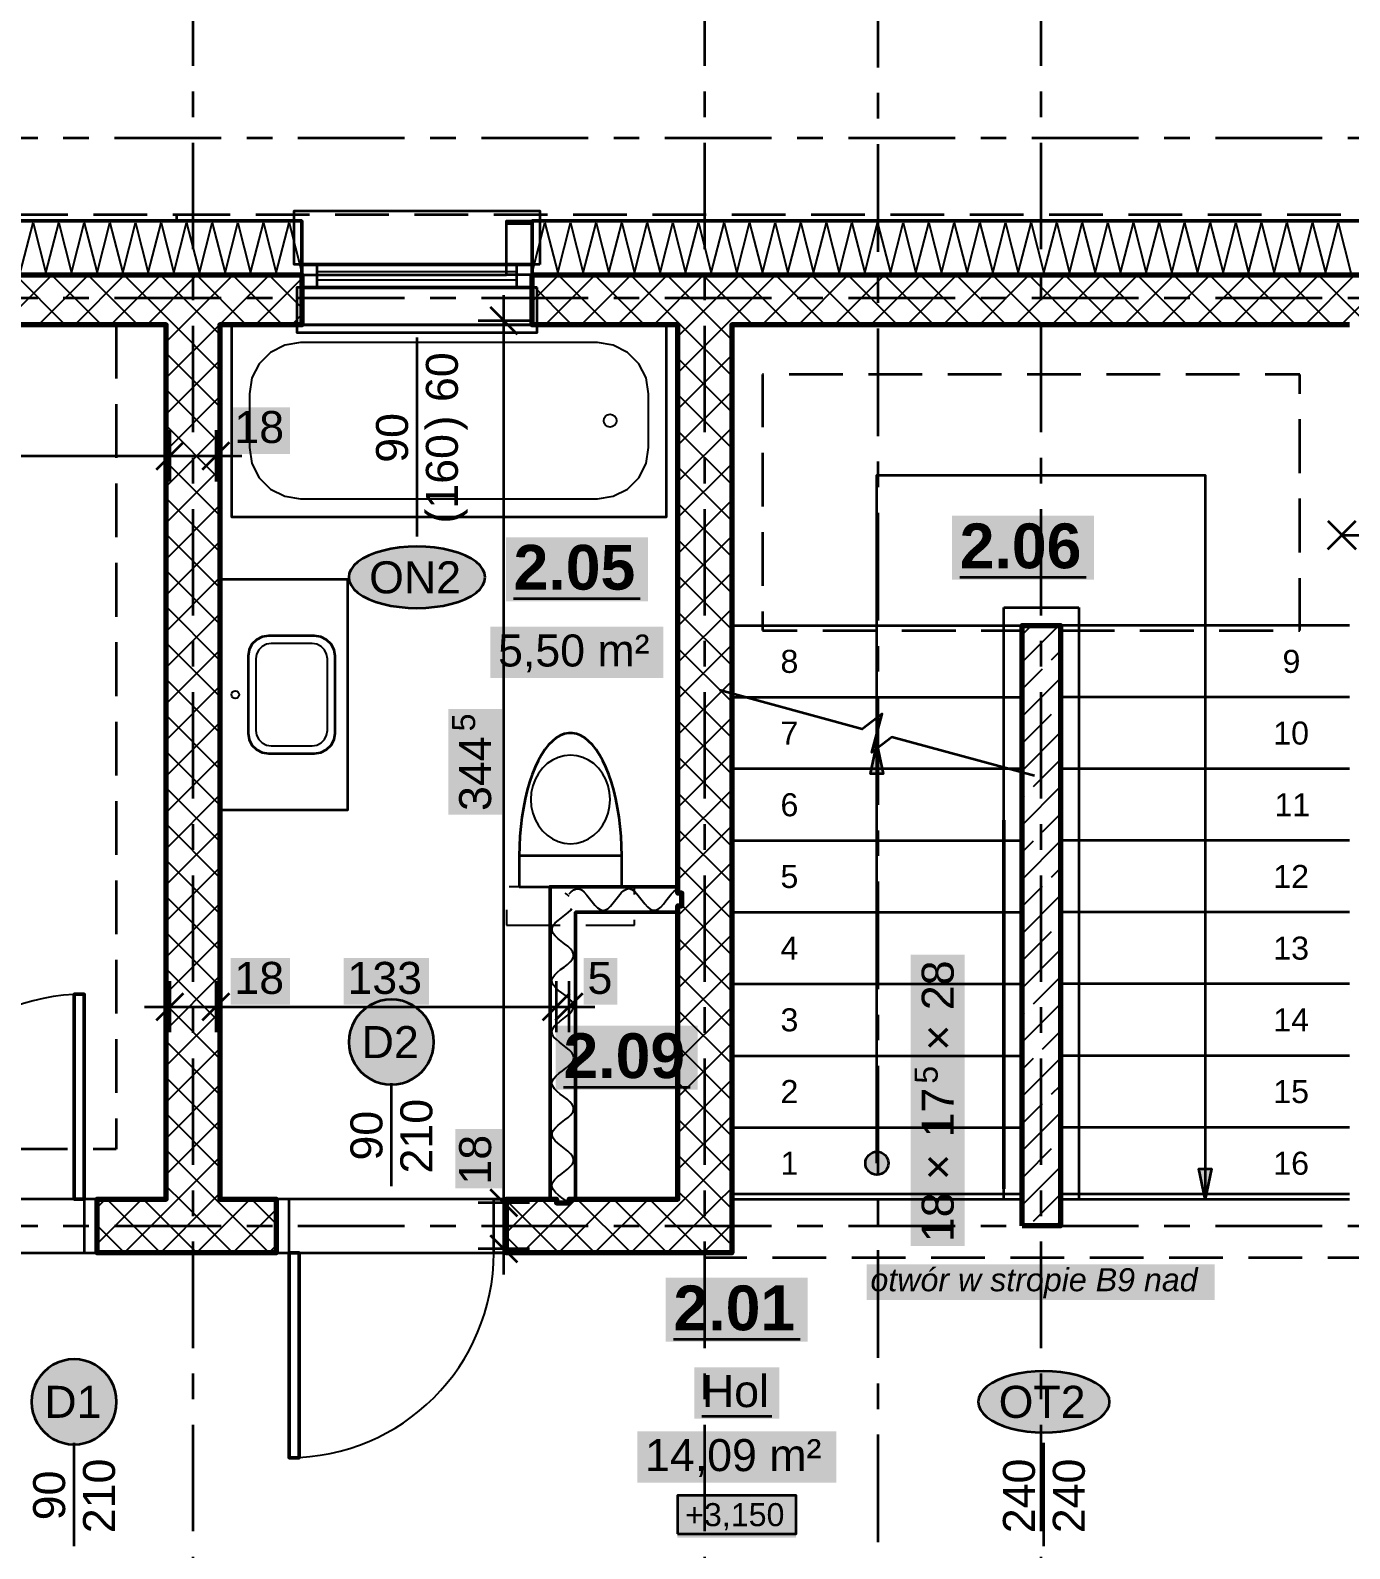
# Model space of a CAD drawing. Header units: metres. Extents: x -5.4 to 21.6, y -4.3 to 13.3.
# Drawn here: x 3.24 to 8.39, y 3.86 to 9.79 of the extents above; entities that cross this region are included whole.
import ezdxf

# ---------------------------------------------------------------- set-up
doc = ezdxf.new("R2010")
doc.units = ezdxf.units.M
for name, pattern in [('KRESKOWA', [5.25, 4.2, -1.05]), ('PUNKTOWA', [10.5, 8.4, -1.05, 0, -1.05]), ('PUNKTOWA_KROTKA', [6.3, 4.2, -1.05, 0, -1.05])]:
    doc.linetypes.add(name, pattern=pattern)
for name, color, linetype, lineweight in [('A-DRZWI', 3, 'Continuous', 35), ('A-KRESKOWANIE', 8, 'Continuous', 18), ('A-MASKA', 7, 'Continuous', 18), ('A-NAD-CIECIEM', 8, 'KRESKOWA', 25), ('A-OKNA', 3, 'Continuous', 35), ('A-OPISY', 2, 'Continuous', 25), ('A-OSIE', 1, 'PUNKTOWA', 25), ('A-POMIESZCZENIA', 2, 'Continuous', 25), ('A-PRZEKROJE', 1, 'PUNKTOWA_KROTKA', 50), ('A-RZEDNE', 1, 'Continuous', 25), ('A-SANITARNE', 6, 'Continuous', 25), ('A-SCHODY', 6, 'Continuous', 25), ('A-SCIANY-DZIAL', 7, 'Continuous', 35), ('A-SCIANY-IZOL', 4, 'Continuous', 35), ('A-SCIANY-KONSTR', 7, 'Continuous', 50), ('A-WIDOK', 7, 'Continuous', 25), ('A-WYMIARY', 1, 'Continuous', 25)]:
    doc.layers.add(name, color=color, linetype=linetype, lineweight=lineweight)
doc.styles.add('PL_ARIAL', font='arial.ttf')
doc.styles.add('PL_ARIAL_B', font='arialbd.ttf')
doc.styles.add('PL_ARIAL_I', font='ariali.ttf')

msp = doc.modelspace()

# ---------------------------------------------------------------- hatches: boundary and pattern name
at = {"layer": 'A-MASKA', "true_color": 0xffffff}
for points in [[(4.0215, 8.1402), (4.2536, 8.1402), (4.2536, 8.3228), (4.0215, 8.3228)], [(5.0823, 6.7308), (5.0823, 7.1442), (4.8723, 7.1442), (4.8723, 6.7308)], [(4.0215, 5.9888), (4.2536, 5.9888), (4.2536, 6.1713), (4.0215, 6.1713)], [(4.4634, 5.9888), (4.7966, 5.9888), (4.7966, 6.1713), (4.4634, 6.1713)], [(5.4015, 5.9888), (5.5325, 5.9888), (5.5325, 6.1713), (5.4015, 6.1713)], [(6.89, 5.0466), (6.89, 6.1848), (6.68, 6.1848), (6.68, 5.0466)], [(5.0823, 5.2715), (5.0823, 5.5036), (4.8998, 5.5036), (4.8998, 5.2715)], [(6.5072, 4.8352), (7.8678, 4.8352), (7.8678, 4.975), (6.5072, 4.975)]]:
    msp.add_hatch(color=7, dxfattribs=at).paths.add_polyline_path(points)
at = {"layer": 'A-OPISY', "true_color": 0xffffff}
for points in [[(5.0168, 7.6583), (5.0145, 7.674), (5.0077, 7.6894), (4.9965, 7.7043), (4.981, 7.7183), (4.9617, 7.7314), (4.9386, 7.7432), (4.9124, 7.7535), (4.8834, 7.7623), (4.8521, 7.7692), (4.8191, 7.7742), (4.7848, 7.7773), (4.75, 7.7783), (4.7152, 7.7773), (4.6809, 7.7742), (4.6479, 7.7692), (4.6166, 7.7623), (4.5876, 7.7535), (4.5614, 7.7432), (4.5383, 7.7314), (4.519, 7.7183), (4.5035, 7.7043), (4.4923, 7.6894), (4.4855, 7.674), (4.4832, 7.6583), (4.4855, 7.6427), (4.4923, 7.6273), (4.5035, 7.6124), (4.519, 7.5983), (4.5383, 7.5853), (4.5614, 7.5735), (4.5876, 7.5631), (4.6166, 7.5544), (4.6479, 7.5475), (4.6809, 7.5424), (4.7152, 7.5394), (4.75, 7.5383), (4.7848, 7.5394), (4.8191, 7.5424), (4.8521, 7.5475), (4.8834, 7.5544), (4.9124, 7.5631), (4.9386, 7.5735), (4.9617, 7.5853), (4.981, 7.5983), (4.9965, 7.6124), (5.0077, 7.6273), (5.0145, 7.6427)], [(4.8161, 5.8431), (4.8147, 5.8648), (4.8105, 5.8861), (4.8035, 5.9067), (4.7939, 5.9262), (4.7818, 5.9442), (4.7675, 5.9606), (4.7511, 5.9749), (4.7331, 5.987), (4.7136, 5.9966), (4.693, 6.0036), (4.6717, 6.0078), (4.65, 6.0092), (4.6283, 6.0078), (4.607, 6.0036), (4.5864, 5.9966), (4.5669, 5.987), (4.5489, 5.9749), (4.5325, 5.9606), (4.5182, 5.9442), (4.5061, 5.9262), (4.4965, 5.9067), (4.4895, 5.8861), (4.4853, 5.8648), (4.4839, 5.8431), (4.4853, 5.8214), (4.4895, 5.8001), (4.4965, 5.7795), (4.5061, 5.7601), (4.5182, 5.742), (4.5325, 5.7256), (4.5489, 5.7113), (4.5669, 5.6992), (4.5864, 5.6896), (4.607, 5.6826), (4.6283, 5.6784), (4.65, 5.677), (4.6717, 5.6784), (4.693, 5.6826), (4.7136, 5.6896), (4.7331, 5.6992), (4.7511, 5.7113), (4.7675, 5.7256), (4.7818, 5.742), (4.7939, 5.7601), (4.8035, 5.7795), (4.8105, 5.8001), (4.8147, 5.8214)], [(3.5761, 4.4381), (3.5747, 4.4598), (3.5705, 4.4811), (3.5635, 4.5017), (3.5539, 4.5212), (3.5418, 4.5392), (3.5275, 4.5556), (3.5111, 4.5699), (3.4931, 4.582), (3.4736, 4.5916), (3.453, 4.5986), (3.4317, 4.6028), (3.41, 4.6042), (3.3883, 4.6028), (3.367, 4.5986), (3.3464, 4.5916), (3.3269, 4.582), (3.3089, 4.5699), (3.2925, 4.5556), (3.2782, 4.5392), (3.2661, 4.5212), (3.2565, 4.5017), (3.2495, 4.4811), (3.2453, 4.4598), (3.2439, 4.4381), (3.2453, 4.4164), (3.2495, 4.3951), (3.2565, 4.3745), (3.2661, 4.3551), (3.2782, 4.337), (3.2925, 4.3206), (3.3089, 4.3063), (3.3269, 4.2942), (3.3464, 4.2846), (3.367, 4.2776), (3.3883, 4.2734), (3.41, 4.272), (3.4317, 4.2734), (3.453, 4.2776), (3.4736, 4.2846), (3.4931, 4.2942), (3.5111, 4.3063), (3.5275, 4.3206), (3.5418, 4.337), (3.5539, 4.3551), (3.5635, 4.3745), (3.5705, 4.3951), (3.5747, 4.4164)], [(7.4567, 4.4381), (7.4545, 4.4538), (7.4479, 4.4692), (7.4371, 4.484), (7.4223, 4.4981), (7.4036, 4.5112), (7.3815, 4.523), (7.3563, 4.5333), (7.3283, 4.542), (7.2982, 4.549), (7.2664, 4.554), (7.2335, 4.5571), (7.2, 4.5581), (7.1665, 4.5571), (7.1336, 4.554), (7.1018, 4.549), (7.0717, 4.542), (7.0437, 4.5333), (7.0185, 4.523), (6.9964, 4.5112), (6.9777, 4.4981), (6.9629, 4.484), (6.9521, 4.4692), (6.9455, 4.4538), (6.9433, 4.4381), (6.9455, 4.4225), (6.9521, 4.4071), (6.9629, 4.3922), (6.9777, 4.3781), (6.9964, 4.3651), (7.0185, 4.3533), (7.0437, 4.3429), (7.0717, 4.3342), (7.1018, 4.3273), (7.1336, 4.3222), (7.1665, 4.3191), (7.2, 4.3181), (7.2335, 4.3191), (7.2664, 4.3222), (7.2982, 4.3273), (7.3283, 4.3342), (7.3563, 4.3429), (7.3815, 4.3533), (7.4036, 4.3651), (7.4223, 4.3781), (7.4371, 4.3922), (7.4479, 4.4071), (7.4545, 4.4225)]]:
    msp.add_hatch(color=7, dxfattribs=at).paths.add_polyline_path(points)
at = {"layer": 'A-POMIESZCZENIA', "true_color": 0xffffff}
for points in [[(6.8409, 7.6486), (7.3959, 7.6486), (7.3959, 7.8986), (6.8409, 7.8986)], [(5.0975, 7.565), (5.6525, 7.565), (5.6525, 7.815), (5.0975, 7.815)], [(5.037, 7.265), (5.713, 7.265), (5.713, 7.465), (5.037, 7.465)], [(5.2925, 5.6575), (5.8475, 5.6575), (5.8475, 5.9075), (5.2925, 5.9075)], [(5.7225, 4.6725), (6.2775, 4.6725), (6.2775, 4.9225), (5.7225, 4.9225)], [(5.8337, 4.3725), (6.1663, 4.3725), (6.1663, 4.5725), (5.8337, 4.5725)], [(5.6115, 4.1225), (6.3885, 4.1225), (6.3885, 4.3225), (5.6115, 4.3225)], [(5.7681, 3.9075), (6.2319, 3.9075), (6.2319, 4.0725), (5.7681, 4.0725)]]:
    msp.add_hatch(color=7, dxfattribs=at).paths.add_polyline_path(points)
at = {"layer": 'A-SCHODY', "true_color": 0x000000}
for points in [[(6.5475, 7.008), (6.5724, 6.8906), (6.5226, 6.8906)], [(7.83, 5.2301), (7.8051, 5.3475), (7.8549, 5.3475)]]:
    msp.add_hatch(color=7, dxfattribs=at).paths.add_polyline_path(points)
at = {"layer": 'A-SCHODY', "true_color": 0xffffff}
msp.add_hatch(color=7, dxfattribs=at).paths.add_polyline_path([(6.5925, 5.37), (6.5923, 5.3656), (6.5916, 5.3612), (6.5906, 5.3569), (6.5891, 5.3528), (6.5872, 5.3488), (6.5849, 5.345), (6.5823, 5.3415), (6.5793, 5.3382), (6.576, 5.3352), (6.5725, 5.3326), (6.5687, 5.3303), (6.5647, 5.3284), (6.5606, 5.3269), (6.5563, 5.3259), (6.5519, 5.3252), (6.5475, 5.325), (6.5431, 5.3252), (6.5387, 5.3259), (6.5344, 5.3269), (6.5303, 5.3284), (6.5263, 5.3303), (6.5225, 5.3326), (6.519, 5.3352), (6.5157, 5.3382), (6.5127, 5.3415), (6.5101, 5.345), (6.5078, 5.3488), (6.5059, 5.3528), (6.5044, 5.3569), (6.5034, 5.3612), (6.5027, 5.3656), (6.5025, 5.37), (6.5027, 5.3744), (6.5034, 5.3788), (6.5044, 5.3831), (6.5059, 5.3872), (6.5078, 5.3912), (6.5101, 5.395), (6.5127, 5.3985), (6.5157, 5.4018), (6.519, 5.4048), (6.5225, 5.4074), (6.5263, 5.4097), (6.5303, 5.4116), (6.5344, 5.4131), (6.5387, 5.4141), (6.5431, 5.4148), (6.5475, 5.415), (6.5519, 5.4148), (6.5563, 5.4141), (6.5606, 5.4131), (6.5647, 5.4116), (6.5687, 5.4097), (6.5725, 5.4074), (6.576, 5.4048), (6.5793, 5.4018), (6.5823, 5.3985), (6.5849, 5.395), (6.5872, 5.3912), (6.5891, 5.3872), (6.5906, 5.3831), (6.5916, 5.3788), (6.5923, 5.3744)])

# ---------------------------------------------------------------- linework, layer by layer
at = {"layer": 'A-DRZWI', "lineweight": 50, "ltscale": 0.05}
for points in [[(3.45, 5.23), (3.45, 6.03), (3.41, 6.03), (3.41, 5.23)], [(4.25, 5.02), (4.25, 4.22), (4.29, 4.22), (4.29, 5.02)]]:
    msp.add_lwpolyline(points, close=True, dxfattribs=at)
at = {"layer": 'A-DRZWI', "lineweight": 35, "ltscale": 0.05}
for points in [[(3.5, 5.23), (3.45, 5.23), (3.45, 5.02), (3.5, 5.02)], [(4.2, 5.02), (4.25, 5.02), (4.25, 5.23), (4.2, 5.23)], [(5.1, 5.02), (5.05, 5.02), (5.05, 5.23), (5.1, 5.23)]]:
    msp.add_lwpolyline(points, close=True, dxfattribs=at)
at = {"layer": 'A-DRZWI', "lineweight": 25, "ltscale": 0.05}
for centre, start, end in [((3.45, 5.23), -270, -180), ((4.25, 5.02), -90, 0)]:
    msp.add_arc(centre, 0.8, start, end, dxfattribs=at)
at = {"layer": 'A-KRESKOWANIE', "lineweight": 25, "ltscale": 0.05}
for points in [[(3.2, 8.8475), (3.25, 9.0425), (3.3, 8.8475), (3.35, 9.0425), (3.4, 8.8475), (3.45, 9.0425), (3.5, 8.8475), (3.55, 9.0425), (3.6, 8.8475), (3.65, 9.0425), (3.7, 8.8475), (3.75, 9.0425), (3.8, 8.8475), (3.85, 9.0425), (3.9, 8.8475), (3.95, 9.0425), (4, 8.8475), (4.05, 9.0425), (4.1, 8.8475), (4.15, 9.0425), (4.2, 8.8475), (4.25, 9.0425), (4.3, 8.8475)], [(5.2, 8.8475), (5.2, 8.8475), (5.25, 9.0425), (5.3, 8.8475), (5.35, 9.0425), (5.4, 8.8475), (5.45, 9.0425), (5.5, 8.8475), (5.55, 9.0425), (5.6, 8.8475), (5.65, 9.0425), (5.7, 8.8475), (5.75, 9.0425), (5.8, 8.8475), (5.85, 9.0425), (5.9, 8.8475), (5.95, 9.0425), (6, 8.8475), (6.05, 9.0425), (6.1, 8.8475), (6.15, 9.0425), (6.2, 8.8475), (6.25, 9.0425), (6.3, 8.8475), (6.35, 9.0425), (6.4, 8.8475), (6.45, 9.0425), (6.5, 8.8475), (6.55, 9.0425), (6.6, 8.8475), (6.65, 9.0425), (6.7, 8.8475), (6.75, 9.0425), (6.8, 8.8475), (6.85, 9.0425), (6.9, 8.8475), (6.95, 9.0425), (7, 8.8475), (7.05, 9.0425), (7.1, 8.8475), (7.15, 9.0425), (7.2, 8.8475), (7.25, 9.0425), (7.3, 8.8475), (7.35, 9.0425), (7.4, 8.8475), (7.45, 9.0425), (7.5, 8.8475), (7.55, 9.0425), (7.6, 8.8475), (7.65, 9.0425), (7.7, 8.8475), (7.75, 9.0425), (7.8, 8.8475), (7.85, 9.0425), (7.9, 8.8475), (7.95, 9.0425), (8, 8.8475), (8.05, 9.0425), (8.1, 8.8475), (8.15, 9.0425), (8.2, 8.8475), (8.25, 9.0425), (8.3, 8.8475), (8.35, 9.0425), (8.4, 8.8475)], [(3.1296, 8.645), (3.3246, 8.84)], [(3.3758, 8.645), (3.1808, 8.84)], [(3.271, 8.645), (3.466, 8.84)], [(3.5172, 8.645), (3.3222, 8.84)], [(3.4124, 8.645), (3.6074, 8.84)], [(3.6587, 8.645), (3.4637, 8.84)], [(3.5538, 8.645), (3.7488, 8.84)], [(3.7851, 8.66), (3.6051, 8.84)], [(3.6953, 8.645), (3.8903, 8.84)], [(3.9265, 8.66), (3.7465, 8.84)], [(3.8517, 8.66), (4.0317, 8.84)], [(4.0829, 8.645), (3.8879, 8.84)], [(3.9781, 8.645), (4.1731, 8.84)], [(4.2243, 8.645), (4.0293, 8.84)], [(4.3, 8.7108), (4.1708, 8.84)], [(5.2, 8.7355), (5.3045, 8.84)], [(5.2509, 8.645), (5.4459, 8.84)], [(5.4971, 8.645), (5.3021, 8.84)], [(5.3923, 8.645), (5.5873, 8.84)], [(5.6386, 8.645), (5.4436, 8.84)], [(5.5337, 8.645), (5.7287, 8.84)], [(5.78, 8.645), (5.585, 8.84)], [(5.6752, 8.645), (5.8702, 8.84)], [(5.9064, 8.66), (5.7264, 8.84)], [(5.8316, 8.66), (6.0116, 8.84)], [(6.0628, 8.645), (5.8678, 8.84)], [(5.965, 8.652), (6.153, 8.84)], [(6.2042, 8.645), (6.0092, 8.84)], [(6.0994, 8.645), (6.2944, 8.84)], [(6.3457, 8.645), (6.1507, 8.84)], [(6.2408, 8.645), (6.4358, 8.84)], [(6.4871, 8.645), (6.2921, 8.84)], [(6.3823, 8.645), (6.5773, 8.84)], [(6.6285, 8.645), (6.4335, 8.84)], [(6.5237, 8.645), (6.7187, 8.84)], [(6.7699, 8.645), (6.5749, 8.84)], [(6.6651, 8.645), (6.8601, 8.84)], [(6.9113, 8.645), (6.7163, 8.84)], [(6.8065, 8.645), (7.0015, 8.84)], [(7.0528, 8.645), (6.8578, 8.84)], [(6.9479, 8.645), (7.1429, 8.84)], [(7.1942, 8.645), (6.9992, 8.84)], [(7.0894, 8.645), (7.2844, 8.84)], [(7.3356, 8.645), (7.1406, 8.84)], [(7.2308, 8.645), (7.4258, 8.84)], [(7.477, 8.645), (7.282, 8.84)], [(7.3722, 8.645), (7.5672, 8.84)], [(7.6185, 8.645), (7.4235, 8.84)], [(7.5136, 8.645), (7.7086, 8.84)], [(7.7599, 8.645), (7.5649, 8.84)], [(7.6551, 8.645), (7.8501, 8.84)], [(7.9013, 8.645), (7.7063, 8.84)], [(7.7965, 8.645), (7.9915, 8.84)], [(8.0427, 8.645), (7.8477, 8.84)], [(7.9379, 8.645), (8.1329, 8.84)], [(8.1841, 8.645), (7.9891, 8.84)], [(8.0793, 8.645), (8.2743, 8.84)], [(8.3256, 8.645), (8.1306, 8.84)], [(8.2207, 8.645), (8.4157, 8.84)], [(8.452, 8.66), (8.272, 8.84)], [(8.3622, 8.645), (8.5572, 8.84)], [(4.1195, 8.645), (4.3, 8.8255)], [(5.3557, 8.645), (5.2, 8.8007)], [(3.77, 8.5783), (3.8517, 8.66)], [(3.98, 8.4651), (3.7851, 8.66)], [(3.98, 8.6065), (3.9265, 8.66)], [(4.2609, 8.645), (4.3, 8.6841)], [(5.2143, 8.645), (5.2, 8.6593)], [(5.77, 8.5984), (5.8316, 8.66)], [(5.98, 8.5864), (5.9064, 8.66)], [(3.77, 8.4369), (3.9781, 8.645)], [(5.77, 8.457), (5.965, 8.652)], [(5.98, 8.445), (5.78, 8.645)], [(3.98, 8.3237), (3.77, 8.5337)], [(3.77, 8.2955), (3.98, 8.5055)], [(5.77, 8.3156), (5.98, 8.5256)], [(5.98, 8.3036), (5.77, 8.5136)], [(3.98, 8.1822), (3.77, 8.3922)], [(3.77, 8.1541), (3.98, 8.3641)], [(5.77, 8.1742), (5.98, 8.3842)], [(5.98, 8.1621), (5.77, 8.3721)], [(3.98, 8.0408), (3.77, 8.2508)], [(5.77, 8.0327), (5.98, 8.2427)], [(3.77, 8.0126), (3.98, 8.2226)], [(5.98, 8.0207), (5.77, 8.2307)], [(3.98, 7.8994), (3.77, 8.1094)], [(3.77, 7.8712), (3.98, 8.0812)], [(5.77, 7.8913), (5.98, 8.1013)], [(5.98, 7.8793), (5.77, 8.0893)], [(3.98, 7.758), (3.77, 7.968)], [(5.77, 7.7499), (5.98, 7.9599)], [(5.98, 7.7379), (5.77, 7.9479)], [(3.77, 7.7298), (3.98, 7.9398)], [(3.98, 7.6166), (3.77, 7.8266)], [(3.77, 7.5884), (3.98, 7.7984)], [(5.77, 7.6085), (5.98, 7.8185)], [(5.98, 7.5965), (5.77, 7.8065)], [(3.98, 7.4751), (3.77, 7.6851)], [(3.77, 7.447), (3.98, 7.657)], [(5.77, 7.4671), (5.98, 7.6771)], [(5.98, 7.455), (5.77, 7.665)], [(3.98, 7.3337), (3.77, 7.5437)], [(5.77, 7.3256), (5.98, 7.5356)], [(3.77, 7.3055), (3.98, 7.5155)], [(5.98, 7.3136), (5.77, 7.5236)], [(7.115, 7.3271), (7.2579, 7.47)], [(7.115, 7.4332), (7.1518, 7.47)], [(3.98, 7.1923), (3.77, 7.4023)], [(3.77, 7.1641), (3.98, 7.3741)], [(5.77, 7.1842), (5.98, 7.3942)], [(5.98, 7.1722), (5.77, 7.3822)], [(7.2302, 7.3362), (7.265, 7.3711)], [(7.115, 7.2211), (7.1948, 7.3009)], [(3.98, 7.0509), (3.77, 7.2609)], [(5.77, 7.0428), (5.98, 7.2528)], [(5.98, 7.0308), (5.77, 7.2408)], [(7.115, 7.115), (7.265, 7.265)], [(3.77, 7.0227), (3.98, 7.2327)], [(3.98, 6.9094), (3.77, 7.1194)], [(7.1241, 7.018), (7.2302, 7.1241)], [(3.77, 6.8813), (3.98, 7.0913)], [(5.77, 6.9014), (5.98, 7.1114)], [(5.98, 6.8893), (5.77, 7.0993)], [(7.115, 6.9029), (7.265, 7.0529)], [(3.98, 6.768), (3.77, 6.978)], [(3.77, 6.7398), (3.98, 6.9498)], [(5.77, 6.7599), (5.98, 6.9699)], [(5.98, 6.7479), (5.77, 6.9579)], [(7.1595, 6.8413), (7.265, 6.9468)], [(3.98, 6.6266), (3.77, 6.8366)], [(5.77, 6.6185), (5.98, 6.8285)], [(7.115, 6.6907), (7.265, 6.8407)], [(3.77, 6.5984), (3.98, 6.8084)], [(5.98, 6.6065), (5.77, 6.8165)], [(7.115, 6.7968), (7.1241, 6.8059)], [(7.1948, 6.6645), (7.265, 6.7347)], [(3.98, 6.4852), (3.77, 6.6952)], [(3.77, 6.457), (3.98, 6.667)], [(5.77, 6.4771), (5.98, 6.6871)], [(5.98, 6.4651), (5.77, 6.6751)], [(7.115, 6.5847), (7.1595, 6.6291)], [(7.115, 6.4786), (7.265, 6.6286)], [(3.98, 6.3438), (3.77, 6.5538)], [(3.77, 6.3156), (3.98, 6.5256)], [(5.77, 6.3357), (5.98, 6.5457)], [(5.98, 6.3237), (5.77, 6.5337)], [(7.2302, 6.4877), (7.265, 6.5225)], [(3.98, 6.2023), (3.77, 6.4123)], [(5.345, 6.4123), (5.3367, 6.4196), (5.3298, 6.425)], [(5.345, 6.422), (5.3524, 6.43), (5.3627, 6.438), (5.373, 6.4421), (5.3833, 6.4418), (5.3936, 6.4372), (5.4039, 6.4287), (5.4142, 6.4172), (5.4245, 6.404), (5.4348, 6.3903), (5.4451, 6.3777), (5.4554, 6.3673), (5.4657, 6.3604), (5.476, 6.3575), (5.4863, 6.3591), (5.4966, 6.3649), (5.5069, 6.3744), (5.5172, 6.3865), (5.5275, 6.4), (5.5378, 6.4135), (5.5481, 6.4256), (5.5584, 6.4351), (5.5687, 6.4409), (5.579, 6.4425), (5.5893, 6.4396), (5.5996, 6.4327), (5.6099, 6.4223), (5.6202, 6.4097), (5.6305, 6.396), (5.6408, 6.3828), (5.6511, 6.3713), (5.6614, 6.3628), (5.6717, 6.3582), (5.682, 6.3579), (5.6923, 6.362), (5.7026, 6.37), (5.7129, 6.3812), (5.7232, 6.3943), (5.7335, 6.408), (5.7438, 6.4208), (5.7541, 6.4315), (5.7644, 6.439), (5.77, 6.4408)], [(5.77, 6.1943), (5.98, 6.4043)], [(7.115, 6.3725), (7.1948, 6.4523)], [(7.115, 6.2665), (7.265, 6.4165)], [(3.77, 6.1742), (3.98, 6.3842)], [(5.3422, 5.215), (5.3298, 5.2251), (5.3163, 5.2352), (5.3033, 5.2454), (5.2919, 5.2555), (5.2833, 5.2656), (5.2785, 5.2757), (5.2777, 5.2859), (5.2813, 5.296), (5.2887, 5.3061), (5.2992, 5.3162), (5.3118, 5.3264), (5.3253, 5.3365), (5.3382, 5.3466), (5.3493, 5.3567), (5.3575, 5.3668), (5.3619, 5.377), (5.3621, 5.3871), (5.358, 5.3972), (5.3502, 5.4073), (5.3393, 5.4175), (5.3265, 5.4276), (5.3131, 5.4377), (5.3003, 5.4478), (5.2895, 5.458), (5.2818, 5.4681), (5.2779, 5.4782), (5.2782, 5.4883), (5.2827, 5.4984), (5.291, 5.5086), (5.3021, 5.5187), (5.3151, 5.5288), (5.3285, 5.5389), (5.3411, 5.5491), (5.3516, 5.5592), (5.3589, 5.5693), (5.3623, 5.5794), (5.3615, 5.5895), (5.3565, 5.5997), (5.3478, 5.6098), (5.3364, 5.6199), (5.3233, 5.63), (5.3099, 5.6402), (5.2975, 5.6503), (5.2873, 5.6604), (5.2805, 5.6705), (5.2776, 5.6807), (5.2789, 5.6908), (5.2844, 5.7009), (5.2935, 5.711), (5.3052, 5.7211), (5.3184, 5.7313), (5.3317, 5.7414), (5.3439, 5.7515), (5.3537, 5.7616), (5.3601, 5.7718), (5.3625, 5.7819), (5.3606, 5.792), (5.3547, 5.8021), (5.3452, 5.8123), (5.3333, 5.8224), (5.32, 5.8325), (5.3067, 5.8426), (5.2948, 5.8527), (5.2853, 5.8629), (5.2794, 5.873), (5.2775, 5.8831), (5.2799, 5.8932), (5.2863, 5.9034), (5.2961, 5.9135), (5.3083, 5.9236), (5.3216, 5.9337), (5.3348, 5.9439), (5.3465, 5.954), (5.3556, 5.9641), (5.3611, 5.9742), (5.3624, 5.9843), (5.3595, 5.9945), (5.3527, 6.0046), (5.3425, 6.0147), (5.3301, 6.0248), (5.3167, 6.035), (5.3036, 6.0451), (5.2922, 6.0552), (5.2835, 6.0653), (5.2785, 6.0755), (5.2777, 6.0856), (5.2811, 6.0957), (5.2884, 6.1058), (5.2989, 6.1159), (5.3115, 6.1261), (5.3249, 6.1362), (5.3379, 6.1463), (5.349, 6.1564), (5.3573, 6.1666), (5.3618, 6.1767), (5.3621, 6.1868), (5.3582, 6.1969), (5.3505, 6.207), (5.3397, 6.2172), (5.3269, 6.2273), (5.3135, 6.2374), (5.3007, 6.2475), (5.2898, 6.2577), (5.282, 6.2678), (5.2779, 6.2779), (5.2781, 6.288), (5.2825, 6.2982), (5.2907, 6.3083), (5.3018, 6.3184), (5.3147, 6.3285), (5.3282, 6.3386), (5.3408, 6.3488), (5.3513, 6.3589), (5.3555, 6.3645)], [(5.98, 6.1822), (5.785, 6.3772)], [(3.98, 6.0609), (3.77, 6.2709)], [(3.77, 6.0327), (3.98, 6.2427)], [(5.77, 6.0528), (5.98, 6.2628)], [(5.98, 6.0408), (5.77, 6.2508)], [(7.1241, 6.1695), (7.2302, 6.2756)], [(7.115, 6.0543), (7.265, 6.2043)], [(3.98, 5.9195), (3.77, 6.1295)], [(5.77, 5.9114), (5.98, 6.1214)], [(5.98, 5.8994), (5.77, 6.1094)], [(3.77, 5.8913), (3.98, 6.1013)], [(7.1595, 5.9927), (7.265, 6.0983)], [(7.115, 5.8422), (7.265, 5.9922)], [(3.98, 5.7781), (3.77, 5.9881)], [(3.77, 5.7499), (3.98, 5.9599)], [(5.77, 5.77), (5.98, 5.98)], [(5.98, 5.758), (5.77, 5.968)], [(7.115, 5.9483), (7.1241, 5.9574)], [(7.1948, 5.816), (7.265, 5.8861)], [(3.98, 5.6367), (3.77, 5.8467)], [(3.77, 5.6085), (3.98, 5.8185)], [(5.77, 5.6286), (5.98, 5.8386)], [(5.98, 5.6166), (5.77, 5.8266)], [(7.115, 5.7361), (7.1595, 5.7806)], [(7.115, 5.6301), (7.265, 5.7801)], [(3.98, 5.4952), (3.77, 5.7052)], [(5.77, 5.4872), (5.98, 5.6972)], [(3.77, 5.4671), (3.98, 5.6771)], [(5.98, 5.4751), (5.77, 5.6851)], [(7.2302, 5.6392), (7.265, 5.674)], [(7.115, 5.524), (7.1948, 5.6038)], [(3.98, 5.3538), (3.77, 5.5638)], [(3.77, 5.3256), (3.98, 5.5356)], [(5.77, 5.3457), (5.98, 5.5557)], [(5.98, 5.3337), (5.77, 5.5437)], [(7.115, 5.4179), (7.265, 5.5679)], [(3.965, 5.2274), (3.77, 5.4224)], [(5.9573, 5.215), (5.77, 5.4023)], [(5.7828, 5.2172), (5.98, 5.4143)], [(7.1241, 5.321), (7.2302, 5.427)], [(3.8008, 5.215), (3.98, 5.3942)], [(7.115, 5.2058), (7.265, 5.3558)], [(3.836, 5.215), (3.77, 5.281)], [(3.5, 5.0556), (3.6744, 5.23)], [(3.5, 5.1971), (3.5329, 5.23)], [(3.7481, 5.02), (3.5381, 5.23)], [(3.8895, 5.02), (3.6795, 5.23)], [(3.8886, 5.02), (4.0986, 5.23)], [(3.9422, 5.215), (3.98, 5.2528)], [(4.1724, 5.02), (3.965, 5.2274)], [(4.2, 5.1338), (4.1038, 5.23)], [(5.1, 5.1), (5.23, 5.23)], [(5.3038, 5.02), (5.1, 5.2238)], [(5.1614, 5.02), (5.3714, 5.23)], [(5.4452, 5.02), (5.2352, 5.23)], [(5.3028, 5.02), (5.5128, 5.23)], [(5.5866, 5.02), (5.3766, 5.23)], [(5.4443, 5.02), (5.6543, 5.23)], [(5.728, 5.02), (5.518, 5.23)], [(5.8694, 5.02), (5.6594, 5.23)], [(5.8159, 5.215), (5.77, 5.2609)], [(5.9221, 5.215), (5.98, 5.2729)], [(7.1595, 5.1442), (7.265, 5.2497)], [(3.6058, 5.02), (3.8008, 5.215)], [(3.7472, 5.02), (3.9422, 5.215)], [(4.031, 5.02), (3.836, 5.215)], [(4.0301, 5.02), (4.2, 5.1899)], [(5.5857, 5.02), (5.7828, 5.2172)], [(5.7271, 5.02), (5.9221, 5.215)], [(5.965, 5.0659), (5.8159, 5.215)], [(5.965, 5.2073), (5.9573, 5.215)], [(5.98, 5.1923), (5.965, 5.2073)], [(3.6067, 5.02), (3.5, 5.1267)], [(5.8685, 5.02), (5.965, 5.1165)], [(5.965, 5.1165), (5.98, 5.1315)], [(7.2463, 5.125), (7.265, 5.1437)], [(4.1715, 5.02), (4.2, 5.0485)], [(5.1623, 5.02), (5.1, 5.0823)], [(5.98, 5.0509), (5.965, 5.0659)]]:
    msp.add_lwpolyline(points, dxfattribs=at)
at = {"layer": 'A-NAD-CIECIEM', "linetype": 'KRESKOWA', "lineweight": 35, "ltscale": 0.05, "flags": 128}
for points in [[(-0.325, 5.4455), (-0.325, 9.075), (3.81, 9.075), (3.81, 9.0505)], [(3.8105, 9.075), (8.5645, 9.075)], [(3.575, 8.6445), (3.575, 5.425), (0.1055, 5.425)], [(7.2655, 7.45), (8.2, 7.45), (8.2, 8.45), (6.1, 8.45), (6.1, 7.45), (7.1145, 7.45)], [(5.9805, 5.25), (7.1145, 5.25)], [(7.2655, 5.25), (8.3945, 5.25)], [(8.5, 5.0195), (8.5, 5), (5.875, 5)]]:
    msp.add_lwpolyline(points, dxfattribs=at)
at = {"layer": 'A-OKNA', "lineweight": 35, "ltscale": 0.05}
for points in [[(5.23, 8.88), (4.27, 8.88), (4.27, 9.09), (5.23, 9.09)], [(5.22, 8.79), (4.28, 8.79), (4.28, 8.615), (5.22, 8.615)]]:
    msp.add_lwpolyline(points, close=True, dxfattribs=at)
at = {"layer": 'A-OKNA', "lineweight": 50, "ltscale": 0.05}
msp.add_lwpolyline([(5.2, 8.79), (4.3, 8.79), (4.3, 8.88), (5.2, 8.88)], close=True, dxfattribs=at)
at = {"layer": 'A-OKNA', "lineweight": 35, "ltscale": 0.05}
for points in [[(4.36, 8.79), (4.36, 8.88)], [(5.14, 8.79), (5.14, 8.88)]]:
    msp.add_lwpolyline(points, dxfattribs=at)
at = {"layer": 'A-OKNA', "lineweight": 25, "ltscale": 0.05}
for points in [[(5.14, 8.8512), (4.36, 8.8512)], [(5.14, 8.8188), (4.36, 8.8188)]]:
    msp.add_lwpolyline(points, dxfattribs=at)
at = {"layer": 'A-OPISY', "lineweight": 35, "ltscale": 0.05}
for points in [[(5.0168, 7.6583), (5.0145, 7.674), (5.0077, 7.6894), (4.9965, 7.7043), (4.981, 7.7183), (4.9617, 7.7314), (4.9386, 7.7432), (4.9124, 7.7535), (4.8834, 7.7623), (4.8521, 7.7692), (4.8191, 7.7742), (4.7848, 7.7773), (4.75, 7.7783), (4.7152, 7.7773), (4.6809, 7.7742), (4.6479, 7.7692), (4.6166, 7.7623), (4.5876, 7.7535), (4.5614, 7.7432), (4.5383, 7.7314), (4.519, 7.7183), (4.5035, 7.7043), (4.4923, 7.6894), (4.4855, 7.674), (4.4832, 7.6583), (4.4855, 7.6427), (4.4923, 7.6273), (4.5035, 7.6124), (4.519, 7.5983), (4.5383, 7.5853), (4.5614, 7.5735), (4.5876, 7.5631), (4.6166, 7.5544), (4.6479, 7.5475), (4.6809, 7.5424), (4.7152, 7.5394), (4.75, 7.5383), (4.7848, 7.5394), (4.8191, 7.5424), (4.8521, 7.5475), (4.8834, 7.5544), (4.9124, 7.5631), (4.9386, 7.5735), (4.9617, 7.5853), (4.981, 7.5983), (4.9965, 7.6124), (5.0077, 7.6273), (5.0145, 7.6427)], [(4.8161, 5.8431), (4.8147, 5.8648), (4.8105, 5.8861), (4.8035, 5.9067), (4.7939, 5.9262), (4.7818, 5.9442), (4.7675, 5.9606), (4.7511, 5.9749), (4.7331, 5.987), (4.7136, 5.9966), (4.693, 6.0036), (4.6717, 6.0078), (4.65, 6.0092), (4.6283, 6.0078), (4.607, 6.0036), (4.5864, 5.9966), (4.5669, 5.987), (4.5489, 5.9749), (4.5325, 5.9606), (4.5182, 5.9442), (4.5061, 5.9262), (4.4965, 5.9067), (4.4895, 5.8861), (4.4853, 5.8648), (4.4839, 5.8431), (4.4853, 5.8214), (4.4895, 5.8001), (4.4965, 5.7795), (4.5061, 5.7601), (4.5182, 5.742), (4.5325, 5.7256), (4.5489, 5.7113), (4.5669, 5.6992), (4.5864, 5.6896), (4.607, 5.6826), (4.6283, 5.6784), (4.65, 5.677), (4.6717, 5.6784), (4.693, 5.6826), (4.7136, 5.6896), (4.7331, 5.6992), (4.7511, 5.7113), (4.7675, 5.7256), (4.7818, 5.742), (4.7939, 5.7601), (4.8035, 5.7795), (4.8105, 5.8001), (4.8147, 5.8214)], [(3.5761, 4.4381), (3.5747, 4.4598), (3.5705, 4.4811), (3.5635, 4.5017), (3.5539, 4.5212), (3.5418, 4.5392), (3.5275, 4.5556), (3.5111, 4.5699), (3.4931, 4.582), (3.4736, 4.5916), (3.453, 4.5986), (3.4317, 4.6028), (3.41, 4.6042), (3.3883, 4.6028), (3.367, 4.5986), (3.3464, 4.5916), (3.3269, 4.582), (3.3089, 4.5699), (3.2925, 4.5556), (3.2782, 4.5392), (3.2661, 4.5212), (3.2565, 4.5017), (3.2495, 4.4811), (3.2453, 4.4598), (3.2439, 4.4381), (3.2453, 4.4164), (3.2495, 4.3951), (3.2565, 4.3745), (3.2661, 4.3551), (3.2782, 4.337), (3.2925, 4.3206), (3.3089, 4.3063), (3.3269, 4.2942), (3.3464, 4.2846), (3.367, 4.2776), (3.3883, 4.2734), (3.41, 4.272), (3.4317, 4.2734), (3.453, 4.2776), (3.4736, 4.2846), (3.4931, 4.2942), (3.5111, 4.3063), (3.5275, 4.3206), (3.5418, 4.337), (3.5539, 4.3551), (3.5635, 4.3745), (3.5705, 4.3951), (3.5747, 4.4164)], [(7.4567, 4.4381), (7.4545, 4.4538), (7.4479, 4.4692), (7.4371, 4.484), (7.4223, 4.4981), (7.4036, 4.5112), (7.3815, 4.523), (7.3563, 4.5333), (7.3283, 4.542), (7.2982, 4.549), (7.2664, 4.554), (7.2335, 4.5571), (7.2, 4.5581), (7.1665, 4.5571), (7.1336, 4.554), (7.1018, 4.549), (7.0717, 4.542), (7.0437, 4.5333), (7.0185, 4.523), (6.9964, 4.5112), (6.9777, 4.4981), (6.9629, 4.484), (6.9521, 4.4692), (6.9455, 4.4538), (6.9433, 4.4381), (6.9455, 4.4225), (6.9521, 4.4071), (6.9629, 4.3922), (6.9777, 4.3781), (6.9964, 4.3651), (7.0185, 4.3533), (7.0437, 4.3429), (7.0717, 4.3342), (7.1018, 4.3273), (7.1336, 4.3222), (7.1665, 4.3191), (7.2, 4.3181), (7.2335, 4.3191), (7.2664, 4.3222), (7.2982, 4.3273), (7.3283, 4.3342), (7.3563, 4.3429), (7.3815, 4.3533), (7.4036, 4.3651), (7.4223, 4.3781), (7.4371, 4.3922), (7.4479, 4.4071), (7.4545, 4.4225)]]:
    msp.add_lwpolyline(points, close=True, dxfattribs=at)
at = {"layer": 'A-OSIE', "linetype": 'PUNKTOWA', "lineweight": 35, "ltscale": 0.049441, "flags": 128}
for points in [[(3.875, -3.22), (3.875, 12.25)], [(5.875, -3.22), (5.875, 12.25)], [(7.19, -3.22), (7.19, 12.25)]]:
    msp.add_lwpolyline(points, dxfattribs=at)
at = {"layer": 'A-OSIE', "linetype": 'PUNKTOWA', "lineweight": 35, "ltscale": 0.049651, "flags": 128}
for points in [[(-4.32, 9.375), (20.6, 9.375)], [(-4.32, 8.75), (20.6, 8.75)], [(-4.32, 5.125), (20.6, 5.125)]]:
    msp.add_lwpolyline(points, dxfattribs=at)
at = {"layer": 'A-POMIESZCZENIA', "lineweight": 35, "ltscale": 0.05}
for points in [[(6.8709, 7.6586), (7.3659, 7.6586)], [(5.1275, 7.575), (5.6225, 7.575)], [(5.3225, 5.6675), (5.8175, 5.6675)], [(5.7525, 4.6825), (6.2475, 4.6825)], [(5.8637, 4.3825), (6.1363, 4.3825)]]:
    msp.add_lwpolyline(points, dxfattribs=at)
msp.add_lwpolyline([(5.7681, 3.9225), (6.2319, 3.9225), (6.2319, 4.0725), (5.7681, 4.0725)], close=True, dxfattribs=at)
at = {"layer": 'A-PRZEKROJE', "linetype": 'PUNKTOWA', "lineweight": 35, "ltscale": 0.05, "flags": 128}
msp.add_lwpolyline([(6.5507, 12.95), (6.5507, -3.92)], dxfattribs=at)
at = {"layer": 'A-RZEDNE', "lineweight": 35, "ltscale": 0.05}
for points in [[(8.3094, 7.7684), (8.4194, 7.8784)], [(8.3094, 7.8784), (8.4194, 7.7684)], [(8.3644, 7.8234), (9.0802, 7.8234)]]:
    msp.add_lwpolyline(points, dxfattribs=at)
at = {"layer": 'A-SANITARNE', "lineweight": 35, "ltscale": 0.05}
for points in [[(5.725, 8.645), (4.025, 8.645), (4.025, 7.895), (5.725, 7.895)], [(3.98, 7.65), (3.98, 6.75), (4.48, 6.75), (4.48, 7.65)], [(4.09, 7.05), (4.0939, 7.0253), (4.1053, 7.003), (4.123, 6.9853), (4.1453, 6.9739), (4.17, 6.97), (4.35, 6.97), (4.3747, 6.9739), (4.397, 6.9853), (4.4147, 7.003), (4.4261, 7.0253), (4.43, 7.05), (4.43, 7.35), (4.4261, 7.3747), (4.4147, 7.397), (4.397, 7.4147), (4.3747, 7.4261), (4.35, 7.43), (4.17, 7.43), (4.1453, 7.4261), (4.123, 7.4147), (4.1053, 7.397), (4.0939, 7.3747), (4.09, 7.35)], [(5.15, 6.45), (5.55, 6.45), (5.55, 6.57), (5.15, 6.57)]]:
    msp.add_lwpolyline(points, close=True, dxfattribs=at)
at = {"layer": 'A-SANITARNE', "lineweight": 25, "ltscale": 0.05}
for points in [[(4.295, 8.575), (4.2332, 8.5652), (4.1774, 8.5368), (4.1332, 8.4926), (4.1048, 8.4368), (4.095, 8.375), (4.095, 8.165), (4.1048, 8.1032), (4.1332, 8.0474), (4.1774, 8.0032), (4.2332, 7.9748), (4.295, 7.965), (5.455, 7.965), (5.5168, 7.9748), (5.5726, 8.0032), (5.6168, 8.0474), (5.6452, 8.1032), (5.655, 8.165), (5.655, 8.375), (5.6452, 8.4368), (5.6168, 8.4926), (5.5726, 8.5368), (5.5168, 8.5652), (5.455, 8.575)], [(4.12, 7.06), (4.1229, 7.0415), (4.1315, 7.0247), (4.1447, 7.0115), (4.1615, 7.0029), (4.18, 7), (4.34, 7), (4.3585, 7.0029), (4.3753, 7.0115), (4.3885, 7.0247), (4.3971, 7.0415), (4.4, 7.06), (4.4, 7.34), (4.3971, 7.3585), (4.3885, 7.3753), (4.3753, 7.3885), (4.3585, 7.3971), (4.34, 7.4), (4.18, 7.4), (4.1615, 7.3971), (4.1447, 7.3885), (4.1315, 7.3753), (4.1229, 7.3585), (4.12, 7.34)], [(5.505, 6.7908), (5.5031, 6.8178), (5.4974, 6.8442), (5.4881, 6.8692), (5.4754, 6.8924), (5.4596, 6.913), (5.4411, 6.9306), (5.4204, 6.9448), (5.3979, 6.9551), (5.3742, 6.9615), (5.35, 6.9636), (5.3258, 6.9615), (5.3021, 6.9551), (5.2796, 6.9448), (5.2589, 6.9306), (5.2404, 6.913), (5.2246, 6.8924), (5.2119, 6.8692), (5.2026, 6.8442), (5.1969, 6.8178), (5.195, 6.7908), (5.1969, 6.7638), (5.2026, 6.7374), (5.2119, 6.7124), (5.2246, 6.6892), (5.2404, 6.6686), (5.2589, 6.651), (5.2796, 6.6368), (5.3021, 6.6265), (5.3258, 6.6201), (5.35, 6.618), (5.3742, 6.6201), (5.3979, 6.6265), (5.4204, 6.6368), (5.4411, 6.651), (5.4596, 6.6686), (5.4754, 6.6892), (5.4881, 6.7124), (5.4974, 6.7374), (5.5031, 6.7638)]]:
    msp.add_lwpolyline(points, close=True, dxfattribs=at)
at = {"layer": 'A-SANITARNE', "lineweight": 35, "ltscale": 0.05}
msp.add_lwpolyline([(5.55, 6.57), (5.5494, 6.6086), (5.5474, 6.647), (5.5442, 6.6849), (5.5397, 6.722), (5.534, 6.7581), (5.5271, 6.7931), (5.519, 6.8265), (5.5099, 6.8584), (5.4997, 6.8883), (5.4885, 6.9162), (5.4765, 6.9418), (5.4636, 6.965), (5.45, 6.9857), (5.4357, 7.0037), (5.4209, 7.0188), (5.4056, 7.031), (5.39, 7.0403), (5.3741, 7.0465), (5.3581, 7.0496), (5.3419, 7.0496), (5.3259, 7.0465), (5.31, 7.0403), (5.2944, 7.031), (5.2791, 7.0188), (5.2643, 7.0037), (5.25, 6.9857), (5.2364, 6.965), (5.2235, 6.9418), (5.2115, 6.9162), (5.2003, 6.8883), (5.1901, 6.8584), (5.181, 6.8265), (5.1729, 6.7931), (5.166, 6.7581), (5.1603, 6.722), (5.1558, 6.6849), (5.1526, 6.647), (5.1506, 6.6086), (5.15, 6.57)], dxfattribs=at)
at = {"layer": 'A-SANITARNE', "linetype": 'KRESKOWA', "lineweight": 25, "ltscale": 0.05, "flags": 128}
msp.add_lwpolyline([(5.1, 6.3), (5.6, 6.3), (5.6, 6.45), (5.1, 6.45)], close=True, dxfattribs=at)
at = {"layer": 'A-SANITARNE', "lineweight": 25, "ltscale": 0.05}
for centre, radius in [((5.505, 8.27), 0.025), ((4.04, 7.2), 0.015)]:
    msp.add_circle(centre, radius, dxfattribs=at)
at = {"layer": 'A-SCHODY', "lineweight": 35, "ltscale": 0.05}
for points in [[(6.5475, 6.9101), (6.5475, 7.47), (6.5475, 8.0575), (7.83, 8.0575), (7.83, 7.47), (7.83, 5.2301)], [(7.044, 7.47), (7.044, 7.541)], [(7.044, 7.541), (7.336, 7.541)], [(7.336, 7.541), (7.336, 7.47)], [(5.9801, 7.47), (7.1149, 7.47)], [(7.044, 5.23), (7.044, 7.47)], [(8.3949, 7.47), (7.2651, 7.47)], [(7.336, 7.47), (7.336, 5.23)], [(7.1633, 6.8829), (6.6054, 7.0343), (6.5271, 6.9747), (6.5679, 7.1253), (6.4896, 7.0657), (5.9317, 7.2171)], [(5.9801, 7.19), (7.1149, 7.19)], [(8.3949, 7.19), (7.2651, 7.19)], [(6.5475, 5.37), (6.5475, 7.008)], [(7.1149, 6.91), (5.9801, 6.91)], [(8.3949, 6.91), (7.2651, 6.91)], [(5.9801, 6.63), (7.1149, 6.63)], [(8.3949, 6.63), (7.2651, 6.63)], [(5.9801, 6.35), (7.1149, 6.35)], [(8.3949, 6.35), (7.2651, 6.35)], [(5.9801, 6.07), (7.1149, 6.07)], [(8.3949, 6.07), (7.2651, 6.07)], [(5.9801, 5.79), (7.1149, 5.79)], [(8.3949, 5.79), (7.2651, 5.79)], [(5.9801, 5.51), (7.1149, 5.51)], [(8.3949, 5.51), (7.2651, 5.51)], [(5.9801, 5.23), (7.1149, 5.23)], [(7.044, 5.23), (7.044, 5.27)]]:
    msp.add_lwpolyline(points, dxfattribs=at)
at = {"layer": 'A-SCHODY', "linetype": 'KRESKOWA', "lineweight": 35, "ltscale": 0.05, "flags": 128}
for points in [[(7.044, 7.47), (7.044, 7.541)], [(7.044, 7.541), (7.336, 7.541)], [(7.336, 7.541), (7.336, 7.47)], [(7.044, 6.71), (7.044, 7.47)], [(7.336, 7.47), (7.336, 5.23)]]:
    msp.add_lwpolyline(points, dxfattribs=at)
at = {"layer": 'A-SCHODY', "lineweight": 35, "ltscale": 0.05}
for points in [[(6.5475, 7.008), (6.5724, 6.8906), (6.5226, 6.8906)], [(7.83, 5.2301), (7.8051, 5.3475), (7.8549, 5.3475)]]:
    msp.add_lwpolyline(points, close=True, dxfattribs=at)
at = {"layer": 'A-SCHODY', "lineweight": 50, "ltscale": 0.05}
msp.add_lwpolyline([(7.044, 5.27), (7.044, 6.71)], dxfattribs=at)
at = {"layer": 'A-SCHODY', "lineweight": 35, "ltscale": 0.05}
msp.add_circle((6.5475, 5.37), 0.045, dxfattribs=at)
at = {"layer": 'A-SCIANY-DZIAL', "lineweight": 50, "ltscale": 0.05}
msp.add_lwpolyline([(5.27, 5.23), (5.27, 5.23), (5.27, 6.45), (5.27, 6.45), (5.27, 6.45), (5.77, 6.45), (5.77, 6.45), (5.77, 6.45), (5.77, 6.425), (5.77, 6.425), (5.77, 6.425), (5.77, 6.425), (5.77, 6.425), (5.77, 6.425), (5.77, 6.425), (5.77, 6.425), (5.77, 6.425), (5.77, 6.425), (5.77, 6.425), (5.77, 6.425), (5.77, 6.425), (5.77, 6.425), (5.77, 6.425), (5.77, 6.425), (5.77, 6.425), (5.785, 6.425), (5.785, 6.425), (5.785, 6.425), (5.785, 6.375), (5.785, 6.375), (5.785, 6.375), (5.77, 6.375), (5.77, 6.375), (5.77, 6.375), (5.77, 6.375), (5.77, 6.375), (5.77, 6.375), (5.77, 6.375), (5.77, 6.375), (5.77, 6.375), (5.77, 6.375), (5.77, 6.375), (5.77, 6.375), (5.77, 6.375), (5.77, 6.375), (5.77, 6.375), (5.77, 6.375), (5.77, 6.375), (5.77, 6.35), (5.77, 6.35), (5.77, 6.35), (5.37, 6.35), (5.37, 6.35), (5.37, 6.35), (5.37, 6.35), (5.37, 6.35), (5.37, 6.35), (5.37, 6.35), (5.37, 6.35), (5.37, 6.35), (5.37, 6.35), (5.37, 6.35), (5.37, 6.35), (5.37, 6.35), (5.37, 6.35), (5.37, 6.35), (5.37, 6.35), (5.37, 6.35), (5.37, 5.23), (5.37, 5.23), (5.37, 5.23), (5.345, 5.23), (5.345, 5.23), (5.345, 5.23), (5.345, 5.23), (5.345, 5.23), (5.345, 5.23), (5.345, 5.23), (5.345, 5.23), (5.345, 5.23), (5.345, 5.23), (5.345, 5.23), (5.345, 5.23), (5.345, 5.23), (5.345, 5.23), (5.345, 5.23), (5.345, 5.23), (5.345, 5.23), (5.345, 5.215), (5.345, 5.215), (5.345, 5.215), (5.295, 5.215), (5.295, 5.215), (5.295, 5.215), (5.295, 5.23), (5.295, 5.23), (5.295, 5.23), (5.295, 5.23), (5.295, 5.23), (5.295, 5.23), (5.295, 5.23), (5.295, 5.23), (5.295, 5.23), (5.295, 5.23), (5.295, 5.23), (5.295, 5.23), (5.295, 5.23), (5.295, 5.23), (5.295, 5.23), (5.295, 5.23), (5.295, 5.23), (5.27, 5.23)], close=True, dxfattribs=at)
at = {"layer": 'A-SCIANY-IZOL', "lineweight": 50, "ltscale": 0.05}
msp.add_lwpolyline([(-0.3, 9.05), (4.3, 9.05), (4.3, 9.05), (4.3, 9.05), (4.3, 8.84), (4.3, 8.84), (4.3, 8.84), (-0.09, 8.84)], dxfattribs=at)
msp.add_lwpolyline([(5.2, 8.84), (5.2, 8.84), (5.2, 9.05), (5.2, 9.05), (5.2, 9.05), (10.4, 9.05), (10.4, 9.05), (10.4, 9.05), (10.4, 8.84), (10.4, 8.84), (10.4, 8.84), (5.2, 8.84)], close=True, dxfattribs=at)
at = {"layer": 'A-SCIANY-KONSTR', "lineweight": 70, "ltscale": 0.05}
for points in [[(-0.09, 8.84), (4.3, 8.84), (4.3, 8.84), (4.3, 8.84), (4.3, 8.84), (4.3, 8.645), (4.3, 8.645), (4.3, 8.645), (4.3, 8.645), (3.98, 8.645), (3.98, 8.645), (3.98, 8.645), (3.98, 8.645), (3.98, 8.645), (3.98, 8.645), (3.98, 8.645), (3.98, 8.645), (3.98, 8.645), (3.98, 8.645), (3.98, 8.645), (3.98, 8.645), (3.98, 8.645), (3.98, 8.645), (3.98, 8.645), (3.98, 8.645), (3.98, 8.645), (3.98, 5.23), (3.98, 5.23), (3.98, 5.23), (3.98, 5.23), (3.98, 5.23), (3.98, 5.23), (3.98, 5.23), (3.98, 5.23), (3.98, 5.23), (3.98, 5.23), (3.98, 5.23), (3.98, 5.23), (3.98, 5.23), (3.98, 5.23), (3.98, 5.23), (3.98, 5.23), (3.98, 5.23), (4.2, 5.23), (4.2, 5.23), (4.2, 5.23), (4.2, 5.23), (4.2, 5.23), (4.2, 5.02), (4.2, 5.02), (4.2, 5.02), (3.5, 5.02), (3.5, 5.02), (3.5, 5.02), (3.5, 5.02), (3.5, 5.035), (3.5, 5.035), (3.5, 5.23), (3.5, 5.23), (3.5, 5.23), (3.5, 5.23), (3.5, 5.23), (3.77, 5.23), (3.77, 5.23), (3.77, 5.23), (3.77, 5.23), (3.77, 5.23), (3.77, 5.23), (3.77, 5.23), (3.77, 5.23), (3.77, 5.23), (3.77, 5.23), (3.77, 5.23), (3.77, 5.23), (3.77, 5.23), (3.77, 5.23), (3.77, 5.23), (3.77, 5.23), (3.77, 5.23), (3.77, 8.645), (3.77, 8.645), (3.77, 8.645), (3.77, 8.645), (3.77, 8.645), (3.77, 8.645), (3.77, 8.645), (3.77, 8.645), (3.77, 8.645), (3.77, 8.645), (3.77, 8.645), (3.77, 8.645), (3.77, 8.645), (3.77, 8.645), (3.77, 8.645), (3.77, 8.645), (3.77, 8.645), (0.105, 8.645)], [(8.395, 8.645), (5.98, 8.645), (5.98, 8.645), (5.98, 8.645), (5.98, 8.645), (5.98, 8.645), (5.98, 8.645), (5.98, 8.645), (5.98, 8.645), (5.98, 8.645), (5.98, 8.645), (5.98, 8.645), (5.98, 8.645), (5.98, 8.645), (5.98, 8.645), (5.98, 8.645), (5.98, 8.645), (5.98, 8.645), (5.98, 5.02), (5.98, 5.02), (5.98, 5.02), (5.98, 5.02), (5.98, 5.02), (5.1, 5.02), (5.1, 5.02), (5.1, 5.02), (5.1, 5.035), (5.1, 5.035), (5.1, 5.23), (5.1, 5.23), (5.1, 5.23), (5.1, 5.23), (5.1, 5.23), (5.295, 5.23), (5.295, 5.23), (5.295, 5.23), (5.295, 5.23), (5.295, 5.23), (5.295, 5.215), (5.295, 5.215), (5.295, 5.215), (5.295, 5.215), (5.295, 5.215), (5.295, 5.215), (5.295, 5.215), (5.295, 5.215), (5.295, 5.215), (5.295, 5.215), (5.295, 5.215), (5.295, 5.215), (5.295, 5.215), (5.295, 5.215), (5.295, 5.215), (5.295, 5.215), (5.295, 5.215), (5.345, 5.215), (5.345, 5.215), (5.345, 5.215), (5.345, 5.215), (5.345, 5.215), (5.345, 5.215), (5.345, 5.215), (5.345, 5.215), (5.345, 5.215), (5.345, 5.215), (5.345, 5.215), (5.345, 5.215), (5.345, 5.215), (5.345, 5.215), (5.345, 5.215), (5.345, 5.215), (5.345, 5.215), (5.345, 5.23), (5.345, 5.23), (5.345, 5.23), (5.345, 5.23), (5.345, 5.23), (5.77, 5.23), (5.77, 5.23), (5.77, 5.23), (5.77, 5.23), (5.77, 5.23), (5.77, 5.23), (5.77, 5.23), (5.77, 5.23), (5.77, 5.23), (5.77, 5.23), (5.77, 5.23), (5.77, 5.23), (5.77, 5.23), (5.77, 5.23), (5.77, 5.23), (5.77, 5.23), (5.77, 5.23), (5.77, 6.375), (5.77, 6.375), (5.77, 6.375), (5.77, 6.375), (5.77, 6.375), (5.785, 6.375), (5.785, 6.375), (5.785, 6.375), (5.785, 6.375), (5.785, 6.375), (5.785, 6.375), (5.785, 6.375), (5.785, 6.375), (5.785, 6.375), (5.785, 6.375), (5.785, 6.375), (5.785, 6.375), (5.785, 6.375), (5.785, 6.375), (5.785, 6.375), (5.785, 6.375), (5.785, 6.375), (5.785, 6.425), (5.785, 6.425), (5.785, 6.425), (5.785, 6.425), (5.785, 6.425), (5.785, 6.425), (5.785, 6.425), (5.785, 6.425), (5.785, 6.425), (5.785, 6.425), (5.785, 6.425), (5.785, 6.425), (5.785, 6.425), (5.785, 6.425), (5.785, 6.425), (5.785, 6.425), (5.785, 6.425), (5.77, 6.425), (5.77, 6.425), (5.77, 6.425), (5.77, 6.425), (5.77, 6.425), (5.77, 8.645), (5.77, 8.645), (5.77, 8.645), (5.77, 8.645), (5.77, 8.645), (5.77, 8.645), (5.77, 8.645), (5.77, 8.645), (5.77, 8.645), (5.77, 8.645), (5.77, 8.645), (5.77, 8.645), (5.77, 8.645), (5.77, 8.645), (5.77, 8.645), (5.77, 8.645), (5.77, 8.645), (5.2, 8.645), (5.2, 8.645), (5.2, 8.645), (5.2, 8.645), (5.2, 8.84), (5.2, 8.84), (5.2, 8.84), (5.2, 8.84), (10.4, 8.84)]]:
    msp.add_lwpolyline(points, dxfattribs=at)
msp.add_lwpolyline([(7.115, 5.125), (7.115, 5.125), (7.115, 7.47), (7.115, 7.47), (7.115, 7.47), (7.265, 7.47), (7.265, 7.47), (7.265, 7.47), (7.265, 5.125), (7.265, 5.125), (7.265, 5.125), (7.115, 5.125)], close=True, dxfattribs=at)
at = {"layer": 'A-WIDOK', "lineweight": 35, "ltscale": 0.05}
for points in [[(5.1, 9.0405), (5.1, 9.05), (5.1995, 9.05)], [(5.1995, 8.84), (5.1, 8.84), (5.1, 9.04), (5.1995, 9.04)], [(4.3005, 8.84), (5.0995, 8.84)], [(4.3005, 8.645), (5.1995, 8.645)], [(3.4995, 5.23), (2.6005, 5.23)], [(5.0995, 5.23), (4.2005, 5.23)], [(5.9805, 5.25), (7.1145, 5.25)], [(5.9805, 5.23), (7.1145, 5.23)], [(7.2655, 5.25), (8.3945, 5.25)], [(7.2655, 5.23), (8.3945, 5.23)], [(2.6005, 5.02), (3.4995, 5.02)], [(4.2005, 5.02), (5.0995, 5.02)]]:
    msp.add_lwpolyline(points, dxfattribs=at)
at = {"layer": 'A-WYMIARY', "lineweight": 35, "ltscale": 0.05}
for points in [[(5.0898, 4.935), (5.0898, 8.76)], [(5.1898, 8.66), (4.9898, 8.66)], [(5.1428, 8.607), (5.0368, 8.713)], [(4.75, 8.595), (4.75, 7.8183)], [(3.732, 8.0797), (3.838, 8.1858)], [(3.785, 8.0328), (3.785, 8.2327)], [(3.912, 8.0797), (4.018, 8.1858)], [(3.965, 8.0328), (3.965, 8.2327)], [(-0.01, 8.1327), (4.065, 8.1327)], [(3.785, 5.8813), (3.785, 6.0813)], [(3.965, 5.8813), (3.965, 6.0813)], [(5.295, 5.8813), (5.295, 6.0813)], [(5.345, 5.8813), (5.345, 6.0813)], [(3.732, 5.9283), (3.838, 6.0343)], [(3.912, 5.9283), (4.018, 6.0343)], [(5.242, 5.9283), (5.348, 6.0343)], [(5.292, 5.9283), (5.398, 6.0343)], [(3.685, 5.9813), (5.445, 5.9813)], [(4.65, 5.28), (4.65, 5.6831)], [(5.1428, 5.162), (5.0368, 5.268)], [(5.1898, 5.215), (4.9898, 5.215)], [(5.1428, 4.982), (5.0368, 5.088)], [(5.1898, 5.035), (4.9898, 5.035)], [(3.41, 3.875), (3.41, 4.2781)], [(7.2, 3.875), (7.2, 4.2781)]]:
    msp.add_lwpolyline(points, dxfattribs=at)

# ---------------------------------------------------------------- texts
at = {"layer": 'A-OPISY'}
for s, height, style, p in [('ON2', 0.125, 'PL_ARIAL', (4.5632, 7.5958)), ('D2', 0.125, 'PL_ARIAL', (4.5339, 5.7806)), ('otwór w stropie B9 nad', 0.09, 'PL_ARIAL_I', (6.5222, 4.87)), ('D1', 0.125, 'PL_ARIAL', (3.2939, 4.3756)), ('OT2', 0.125, 'PL_ARIAL', (7.0233, 4.3756))]:
    msp.add_text(s, height=height, dxfattribs=dict(at, style=style)).set_placement(p)
at = {"layer": 'A-POMIESZCZENIA'}
for s, height, style, p in [('2.06', 0.175, 'PL_ARIAL_B', (6.8709, 7.6936)), ('2.05', 0.175, 'PL_ARIAL_B', (5.1275, 7.61)), ('5,50 m²', 0.125, 'PL_ARIAL', (5.067, 7.31)), ('2.09', 0.175, 'PL_ARIAL_B', (5.3225, 5.7025)), ('2.01', 0.175, 'PL_ARIAL_B', (5.7525, 4.7175)), ('Hol', 0.125, 'PL_ARIAL', (5.8637, 4.4175)), ('14,09 m²', 0.125, 'PL_ARIAL', (5.6415, 4.1675)), ('+3,150', 0.09, 'PL_ARIAL', (5.7981, 3.9525))]:
    msp.add_text(s, height=height, dxfattribs=dict(at, style=style)).set_placement(p)
at = {"layer": 'A-SCHODY', "style": 'PL_ARIAL'}
for s, p in [('8', (6.1706, 7.285)), ('9', (8.1326, 7.285)), ('7', (6.1706, 7.005)), ('10', (8.0963, 7.005)), ('6', (6.1706, 6.725)), ('11', (8.1011, 6.725)), ('5', (6.1706, 6.445)), ('12', (8.0963, 6.445)), ('4', (6.1706, 6.165)), ('13', (8.0963, 6.165)), ('3', (6.1706, 5.885)), ('14', (8.0963, 5.885)), ('2', (6.1706, 5.605)), ('15', (8.0963, 5.605)), ('1', (6.1706, 5.325)), ('16', (8.0963, 5.325))]:
    msp.add_text(s, height=0.09, dxfattribs=at).set_placement(p)
for s, height, p in [('28', 0.125, (6.8475, 5.9677)), (' × ', 0.125, (6.8475, 5.7606)), ('5', 0.09, (6.785, 5.6804)), ('17', 0.125, (6.8475, 5.4708)), ('18 × ', 0.125, (6.8475, 5.0616))]:
    msp.add_text(s, height=height, rotation=90, dxfattribs=at).set_placement(p)
at = {"layer": 'A-WYMIARY', "style": 'PL_ARIAL'}
for s, height, p in [('60', 0.125, (4.91, 8.3429)), ('90', 0.125, (4.715, 8.1056)), (') ', 0.125, (4.91, 8.2319)), ('(160', 0.125, (4.91, 7.8683)), ('5', 0.09, (4.9773, 7.0564)), ('344', 0.125, (5.0398, 6.7458)), ('210', 0.125, (4.81, 5.33)), ('90', 0.125, (4.615, 5.3805)), ('18', 0.125, (5.0398, 5.2865)), ('90', 0.125, (3.375, 3.9755)), ('210', 0.125, (3.57, 3.925)), ('240', 0.125, (7.165, 3.925)), ('240', 0.125, (7.36, 3.925))]:
    msp.add_text(s, height=height, rotation=90, dxfattribs=at).set_placement(p)
for s, p in [('18', (4.0365, 8.1828)), ('18', (4.0365, 6.0313)), ('133', (4.4784, 6.0313)), ('5', (5.4165, 6.0313))]:
    msp.add_text(s, height=0.125, dxfattribs=at).set_placement(p)

doc.saveas('drawing.dxf')
